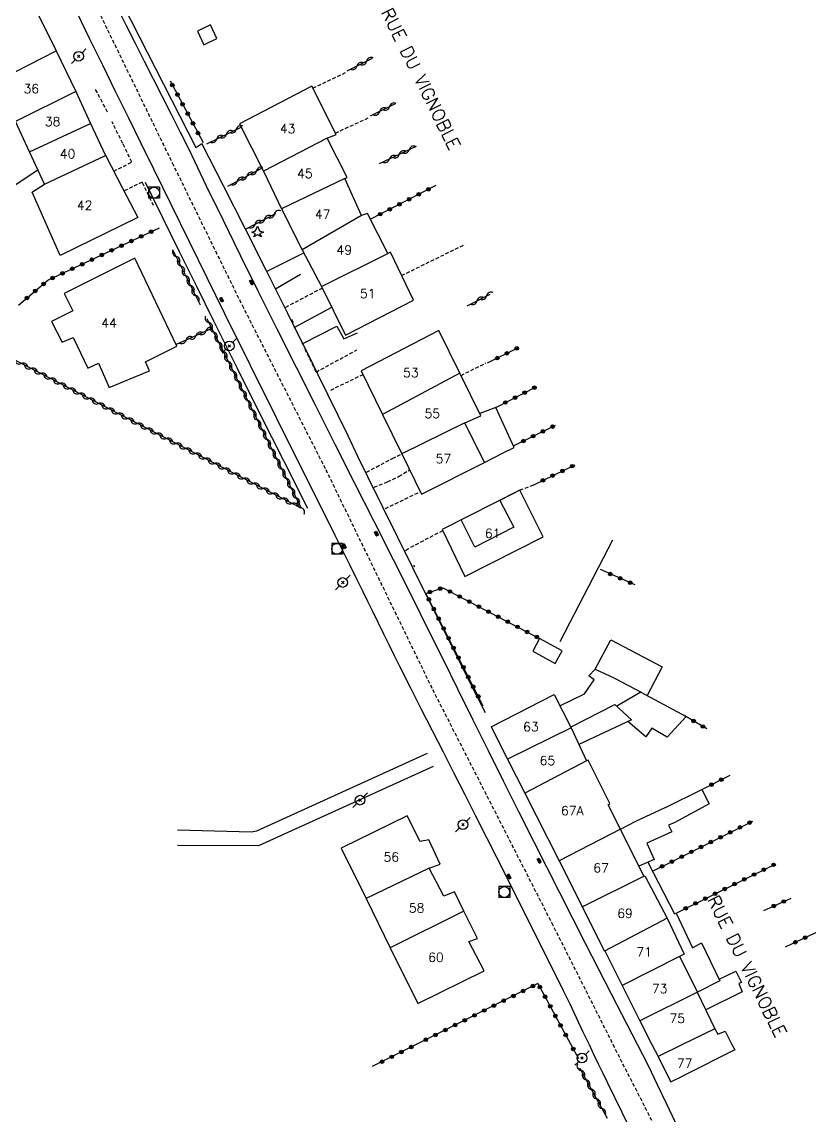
# Model space of a CAD drawing. Header units: millimetres. Extents: x 149998 to 151001, y 150999 to 152001.
# Drawn here: x 150170.7 to 150279.4, y 151661.1 to 151811.9 of the extents above; entities that cross this region are included whole.
import ezdxf
from ezdxf.enums import TextEntityAlignment as Align

# ---------------------------------------------------------------- set-up
doc = ezdxf.new("R2010")
doc.units = ezdxf.units.MM
doc.linetypes.add('DASHED', pattern=[0.75, 0.5, -0.25])
doc.layers.get('0').update_dxf_attribs({"linetype": 'CONTINUOUS'})
for name, color, linetype in [('W0001', 6, 'DASHED'), ('W0008', 7, 'CONTINUOUS'), ('W0014', 7, 'CONTINUOUS'), ('W0017', 7, 'CONTINUOUS'), ('W0071', 7, 'CONTINUOUS'), ('W0101', 7, 'CONTINUOUS'), ('W0104', 1, 'CONTINUOUS'), ('W0112', 1, 'DASHED'), ('W0303', 7, 'CONTINUOUS'), ('W0310', 3, 'CONTINUOUS'), ('W0323', 7, 'CONTINUOUS'), ('W0333', 7, 'CONTINUOUS'), ('W0401', 7, 'CONTINUOUS'), ('W0420', 7, 'CONTINUOUS'), ('W0473', 7, 'CONTINUOUS'), ('W0989', 7, 'CONTINUOUS'), ('W0991', 7, 'CONTINUOUS'), ('W1102', 7, 'CONTINUOUS')]:
    doc.layers.add(name, color=color, linetype=linetype)
doc.styles.get("Standard").update_dxf_attribs({"font": 'romans.shx', "width": 0.85})

# ---------------------------------------------------------------- blocks, each defined once
blk = doc.blocks.new('T473')
for p, q in [((-0.166667, 0.166667), (0.166667, -0.166667)), ((-0.166667, -0.166667), (0.166667, 0.166667)), ((0.500001, 0.500001), (1.000002, 1.000002)), ((-1.000002, -1.000002), (-0.500001, -0.500001))]:
    blk.add_line(p, q)
blk.add_ellipse((0, 0), major_axis=(0.471405, 0.471405), ratio=1, start_param=5.4977871438, end_param=11.780972451)
blk = doc.blocks.new('T303')
for p, q in [((-0.77, 0), (-0.28, 0.21)), ((-0.28, -0.21), (-0.77, 0)), ((-0.28, 0.21), (0, 0.83)), ((0, 0.83), (0.28, 0.21)), ((0.28, 0.21), (0.83, 0)), ((0.83, 0), (0.28, -0.21)), ((-0.49, -0.63), (-0.28, -0.21)), ((0, -0.35), (-0.49, -0.63)), ((0.56, -0.63), (0, -0.35)), ((0.28, -0.21), (0.56, -0.63))]:
    blk.add_line(p, q)
blk = doc.blocks.new('T401')
for p, q in [((-0.3, 0.3), (0, 0.3)), ((-0.3, -0.25), (-0.3, 0.3)), ((-0.3, 0.15), (0, 0.15)), ((-0.3, 0), (0, 0)), ((0, 0.3), (0, -0.25)), ((-0.3, -0.15), (0, -0.15)), ((-0.3, -0.25), (-0.3, -0.3)), ((-0.3, -0.3), (0, -0.3)), ((0, -0.3), (0, -0.25))]:
    blk.add_line(p, q)
blk = doc.blocks.new('T420')
for p, q in [((0.75, 0.75), (-0.75, 0.75)), ((-0.75, 0.75), (-0.75, -0.75)), ((0.75, 0.75), (0.75, -0.75)), ((0.75, -0.75), (-0.75, -0.75))]:
    blk.add_line(p, q)
blk.add_ellipse((0, 0), major_axis=(-0.53, 0.53), ratio=1, start_param=3.926991, end_param=10.210176)
blk = doc.blocks.new('t310o')
at = {"color": 0, "linetype": 'Continuous'}
for centre, start, end in [((-0.5, 0.38), 216.8699, 323.1304), ((0.5, -0.37), 36.8699, 143.1303)]:
    blk.add_arc(centre, 0.625, start, end, dxfattribs=at)
blk = doc.blocks.new('t323o')
at = {"color": 0, "linetype": 'Continuous'}
for radius in [0.25, 0.15]:
    blk.add_circle((0, 0), radius, dxfattribs=at)

msp = doc.modelspace()

# ---------------------------------------------------------------- linework, layer by layer
at = {"layer": 'W0001'}
for points in [[(150111.1, 151955.33), (150122.4, 151931.83), (150134.26, 151908.23), (150147.25, 151882.48), (150156.61, 151862.99), (150168.61, 151839.5), (150179.26, 151817.54), (150191.45, 151792.49), (150201.09, 151772.87), (150212.61, 151750.24), (150227.34, 151719.95), (150243.75, 151687.81), (150252.23, 151671)], [(150285.24, 151606.57), (150277.26, 151619.9), (150263.41, 151649.19), (150252.23, 151671)]]:
    msp.add_lwpolyline(points, dxfattribs=at)
at = {"layer": 'W0008'}
for points in [[(150212.85, 151743.25), (150213.86, 151741.21), (150214.87, 151739.17), (150215.88, 151737.13), (150216.89, 151735.09), (150217.63, 151733.6), (150218.37, 151732.1), (150219.11, 151730.61), (150219.85, 151729.11), (150220.59, 151727.62), (150221.33, 151726.12), (150222.07, 151724.63), (150222.81, 151723.14), (150224.3, 151720.18), (150225.79, 151717.23), (150227.29, 151714.29), (150228.79, 151711.34), (150230.29, 151708.39), (150231.79, 151705.45), (150233.28, 151702.5), (150234.77, 151699.55), (150237.43, 151694.29), (150240.09, 151689.02), (150242.73, 151683.75), (150245.34, 151678.47), (150246.25, 151676.61), (150247.14, 151674.74), (150248.03, 151672.87), (150248.92, 151671)], [(150248.92, 151671), (150249.55, 151669.68), (150250.18, 151668.37), (150250.81, 151667.05), (150251.45, 151665.74), (150255.42, 151657.64), (150259.42, 151649.56), (150263.45, 151641.49), (150267.51, 151633.43), (150269.35, 151629.8), (150271.2, 151626.18), (150273.07, 151622.57), (150274.94, 151618.96)], [(150280.19, 151621.39), (150277.96, 151625.84), (150275.74, 151630.29), (150273.52, 151634.75), (150271.3, 151639.2), (150270.14, 151641.51), (150268.99, 151643.81), (150267.82, 151646.12), (150266.67, 151648.42), (150265.51, 151650.73), (150264.36, 151653.03), (150263.21, 151655.35), (150262.08, 151657.66), (150260.82, 151660.26), (150259.58, 151662.87), (150258.35, 151665.48), (150257.13, 151668.1)]]:
    msp.add_lwpolyline(points, dxfattribs=at)
at = {"layer": 'W0014'}
for points in [[(150163.98, 151842.4), (150166.66, 151836.89), (150169.35, 151831.39), (150172.05, 151825.9), (150174.76, 151820.4), (150176.53, 151816.8), (150178.3, 151813.2), (150180.06, 151809.59), (150181.82, 151805.99), (150183.59, 151802.38), (150185.36, 151798.78), (150187.14, 151795.18), (150188.93, 151791.59)], [(150193.82, 151794.22), (150192.59, 151796.67), (150191.35, 151799.13), (150190.11, 151801.58), (150188.86, 151804.02), (150187.62, 151806.47), (150186.38, 151808.93), (150185.15, 151811.38), (150183.92, 151813.84)], [(150184.66, 151814.31), (150194.73, 151794.62)], [(150194.73, 151794.62), (150195.54, 151795.17)], [(150234.63, 151716.73), (150232.64, 151720.67), (150230.65, 151724.61), (150228.67, 151728.56), (150226.7, 151732.51), (150224.62, 151736.68), (150222.56, 151740.87), (150220.5, 151745.05), (150218.44, 151749.24), (150217.06, 151752.05), (150215.69, 151754.86), (150214.31, 151757.67), (150212.94, 151760.49), (150211.56, 151763.3), (150210.18, 151766.11), (150208.79, 151768.92), (150207.4, 151771.72), (150204.46, 151777.6), (150201.5, 151783.46), (150198.53, 151789.31), (150195.54, 151795.17)], [(150255.62, 151671), (150252.02, 151677.96), (150248.44, 151684.92), (150244.88, 151691.9), (150241.34, 151698.89), (150239.23, 151703.08), (150237.13, 151707.28), (150235.04, 151711.48), (150232.96, 151715.68), (150230.88, 151719.89), (150228.8, 151724.09), (150226.71, 151728.29), (150224.61, 151732.49), (150221.95, 151737.79), (150219.28, 151743.09), (150216.6, 151748.39), (150213.92, 151753.69), (150211.24, 151758.99), (150208.57, 151764.29), (150205.91, 151769.59), (150203.27, 151774.91), (150200.88, 151779.73), (150198.51, 151784.55), (150196.15, 151789.38), (150193.82, 151794.22)], [(150188.93, 151791.59), (150191.35, 151786.62), (150193.78, 151781.66), (150196.22, 151776.7), (150198.66, 151771.75), (150202.19, 151764.61), (150205.73, 151757.49), (150209.28, 151750.37), (150212.85, 151743.25)], [(150187.71, 151789.82), (150190.06, 151785.04), (150192.41, 151780.26), (150194.78, 151775.49), (150197.15, 151770.72), (150200.37, 151764.27), (150203.6, 151757.82), (150206.85, 151751.37), (150210.11, 151744.93)], [(150257.13, 151668.1), (150255.62, 151671)]]:
    msp.add_lwpolyline(points, dxfattribs=at)
at = {"layer": 'W0017'}
for points in [[(150204.46, 151777.53), (150209.58, 151780.1)], [(150205.67, 151775.11), (150209.16, 151777.17)], [(150208.25, 151769.82), (150213.46, 151772.6)], [(150209.39, 151767.54), (150214.15, 151769.99), (150215.12, 151768.25), (150217.01, 151769.05)]]:
    msp.add_lwpolyline(points, dxfattribs=at)
at = {"layer": 'W0071'}
for points in [[(150226.58, 151711.13), (150203.07, 151700.4), (150202.39, 151700.25), (150192.19, 151700.54)], [(150227.44, 151709.34), (150203.37, 151698.41), (150192.17, 151698.44)]]:
    msp.add_lwpolyline(points, dxfattribs=at)
at = {"layer": 'W0101'}
for points in [[(150172.66, 151813.59), (150175.43, 151807.92)], [(150175.43, 151807.92), (150178.17, 151802.33)], [(150212.83, 151795.89), (150214.05, 151796.39), (150210.72, 151803.04), (150200.73, 151797.88)], [(150178.17, 151802.33), (150180.2, 151797.92)], [(150171.77, 151794.02), (150169.84, 151798.18)], [(150180.2, 151797.92), (150182.23, 151793.52)], [(150200.73, 151797.88), (150204.03, 151791.33)], [(150215.23, 151790.31), (150215.57, 151790.46), (150212.83, 151795.89)], [(150173.85, 151789.53), (150171.77, 151794.02)], [(150182.23, 151793.52), (150182.23, 151793.53), (150184.59, 151789), (150184.6, 151789), (150186.7, 151784.95), (150176, 151779.74), (150172.12, 151788.46), (150172.17, 151788.48), (150173.85, 151789.53)], [(150204.03, 151791.33), (150204.02, 151791.34), (150206.53, 151786.16)], [(150217.56, 151785.25), (150215.23, 151790.31)], [(150206.53, 151786.16), (150209.37, 151780.5)], [(150221.18, 151779.99), (150218.39, 151785.52), (150217.56, 151785.25)], [(150209.37, 151780.5), (150212.05, 151775.44)], [(150212.05, 151775.44), (150215.35, 151768.77), (150224.71, 151773.59), (150221.53, 151780.18), (150221.18, 151779.99)], [(150231.12, 151763.5), (150228.21, 151769.38), (150217.52, 151763.83)], [(150217.52, 151763.83), (150220.46, 151757.8)], [(150231.79, 151756.67), (150234.01, 151757.65), (150231.12, 151763.5)], [(150220.46, 151757.8), (150223.13, 151752.4)], [(150234.51, 151751.19), (150231.79, 151756.67)], [(150223.13, 151752.4), (150225.81, 151746.82), (150234.51, 151751.19)], [(150228.65, 151741.96), (150231.8, 151735.51), (150242.58, 151740.97), (150239.39, 151747.37)], [(150239.39, 151747.37), (150228.65, 151741.96)], [(150235.43, 151714.79), (150244.09, 151719.26), (150246.45, 151714.63)], [(150235.43, 151714.79), (150237.69, 151710.31)], [(150246.45, 151714.63), (150248.59, 151710.11)], [(150237.69, 151710.31), (150240.06, 151705.65), (150240.04, 151705.66), (150240.05, 151705.64)], [(150253.26, 151700.69), (150251.55, 151704.03), (150251.77, 151704.21), (150248.8, 151710.17), (150248.59, 151710.11)], [(150240.05, 151705.64), (150244.79, 151696.3)], [(150226.87, 151695.33), (150228.41, 151695.88), (150226.84, 151699.23), (150225.62, 151699), (150223.85, 151702.54), (150214.76, 151698.07)], [(150256.47, 151694.19), (150256.47, 151694.2), (150253.26, 151700.69)], [(150214.76, 151698.07), (150218.17, 151691.15)], [(150244.79, 151696.3), (150247.98, 151690.01), (150247.98, 151690)], [(150231.67, 151689.41), (150230.37, 151692.06), (150228.88, 151691.47), (150226.87, 151695.33)], [(150256.47, 151694.19), (150256.62, 151694.26), (150259.67, 151688.41)], [(150218.17, 151691.15), (150221.52, 151684.34)], [(150234.44, 151681.17), (150232.34, 151685.19), (150233.52, 151685.63), (150231.67, 151689.41)], [(150247.98, 151690), (150247.98, 151690), (150251.07, 151683.89)], [(150259.67, 151688.41), (150259.67, 151688.4), (150262.03, 151683.46), (150261.41, 151683.15)], [(150221.52, 151684.34), (150225.3, 151676.67), (150234.44, 151681.17)], [(150251.07, 151683.89), (150251.08, 151683.9), (150253.48, 151679.14)], [(150261.41, 151683.15), (150263.86, 151678.22)], [(150253.48, 151679.14), (150253.48, 151679.14), (150255.93, 151674.3), (150255.93, 151674.3)], [(150263.86, 151678.22), (150263.85, 151678.22), (150266.27, 151673.19)], [(150255.93, 151674.3), (150255.93, 151674.3), (150257.6, 151671)], [(150266.27, 151673.19), (150266.27, 151673.19), (150266.69, 151672.46), (150267.71, 151672.85), (150268.63, 151671)], [(150257.6, 151671), (150258.43, 151669.35)], [(150268.63, 151671), (150269, 151670.27), (150261.9, 151666.72), (150261.9, 151666.72)], [(150258.43, 151669.35), (150258.43, 151669.35), (150258.44, 151669.34), (150260.2, 151665.86)], [(150260.2, 151665.86), (150261.9, 151666.72), (150261.9, 151666.72)]]:
    msp.add_lwpolyline(points, dxfattribs=at)
msp.add_lwpolyline([(150192.11, 151767.21), (150186.29, 151779.36), (150176.57, 151774.47), (150177.75, 151772.09), (150174.83, 151770.62), (150176.29, 151767.76), (150177.8, 151768.42), (150179.84, 151764.22), (150181.31, 151764.88), (150182.75, 151761.52), (150188.31, 151763.83), (150187.78, 151765.06)], close=True, dxfattribs=at)
at = {"layer": 'W0104'}
for points in [[(150194.92, 151810.64), (150195.81, 151808.77), (150197.6, 151809.62), (150196.72, 151811.49)], [(150245.22, 151725.27), (150242.1, 151726.97), (150241.15, 151725.21), (150244.27, 151723.52)]]:
    msp.add_lwpolyline(points, close=True, dxfattribs=at)
for points in [[(150172.94, 151791.49), (150172.93, 151791.49), (150169.52, 151789.24), (150169.5, 151789.24), (150166.11, 151786.59), (150164.33, 151789.12), (150166.37, 151790.7), (150165.16, 151792.38), (150167.09, 151793.89), (150165.88, 151795.78), (150168.46, 151797.67), (150168.46, 151797.68)], [(150234.51, 151751.19), (150234.51, 151751.19), (150237.15, 151752.58), (150238.61, 151753.29), (150236.05, 151758.79), (150233.85, 151757.96), (150233.85, 151757.96)], [(150239.39, 151747.37), (150236.62, 151745.98), (150238.54, 151742.29), (150233.16, 151739.55), (150231.3, 151743.3)], [(150249.78, 151722.75), (150249.78, 151722.75), (150251.94, 151726.77), (150259.02, 151723.06), (150256.92, 151719.11), (150256.92, 151719.11)], [(150244.9, 151717.67), (150244.89, 151717.67), (150248.31, 151719.31), (150249.62, 151721.25), (150248.91, 151721.83), (150249.78, 151722.75)], [(150249.78, 151722.75), (150252.42, 151721.49), (150252.41, 151721.49), (150256.09, 151719.56), (150256.08, 151719.56)], [(150256.08, 151719.56), (150252.74, 151717.61), (150252.74, 151717.61)], [(150256.08, 151719.56), (150262.29, 151716.23), (150259.71, 151713.36), (150257.58, 151714.59), (150256.76, 151713.42), (150254.26, 151715.5), (150254.26, 151715.5)], [(150246.39, 151714.74), (150246.38, 151714.74), (150252.47, 151717.87), (150254.77, 151715.73), (150247.52, 151712.36)], [(150247.52, 151712.36), (150247.53, 151712.36)], [(150253.27, 151700.67), (150253.27, 151700.67), (150255.37, 151701.77), (150259.42, 151703.65), (150259.44, 151703.67), (150264.47, 151706.16), (150265.48, 151704.17), (150260.74, 151701.6), (150260.76, 151701.61), (150259.86, 151701.24), (150260.34, 151700.31), (150256.89, 151698.74), (150257.89, 151696.49), (150255.77, 151695.6), (150255.77, 151695.62)], [(150257.02, 151696.12), (150257.02, 151696.12), (150260.7, 151689), (150260.92, 151689.13), (150263.18, 151684.35), (150264.41, 151685.03), (150266.96, 151679.8), (150263.86, 151678.22), (150263.85, 151678.22)], [(150266.85, 151680.03), (150266.85, 151680.04), (150269.18, 151681.12), (150269.94, 151679.55), (150269.58, 151679.4), (150270.05, 151678.28), (150265.01, 151675.81), (150265.02, 151675.8)]]:
    msp.add_lwpolyline(points, dxfattribs=at)
at = {"layer": 'W0112'}
for points in [[(150210.85, 151802.77), (150215.41, 151804.96)], [(150182.54, 151799.49), (150180.81, 151802.73)], [(150183.38, 151791.33), (150185.88, 151792.58), (150184.64, 151795.16), (150183.15, 151798.12)], [(150213.95, 151796.59), (150218.54, 151798.72)], [(150188.89, 151786.6), (150187.3, 151789.83), (150184.81, 151788.6)], [(150223.08, 151776.97), (150231.85, 151781.28)], [(150212.15, 151775.24), (150206.96, 151772.51), (150207.23, 151772.01)], [(150207.9, 151770.94), (150208.18, 151770.39)], [(150209.72, 151766.86), (150211.29, 151763.67), (150216.91, 151766.72)], [(150231.27, 151763.2), (150234.7, 151764.92)], [(150213.31, 151761.19), (150217.76, 151763.33)], [(150218.26, 151749.87), (150221.81, 151751.77), (150223.17, 151752.42)], [(150219.31, 151747.8), (150221.14, 151748.55), (150222.72, 151749.3), (150224.19, 151750.19)], [(150220.84, 151744.87), (150225.64, 151747.18)], [(150241.21, 151748.08), (150239.39, 151747.37)], [(150228.73, 151741.81), (150224.01, 151739.33), (150223.58, 151739.01)], [(150224.7, 151737.06), (150224.85, 151736.82)]]:
    msp.add_lwpolyline(points, dxfattribs=at)
at = {"layer": 'W0310'}
for points in [[(150215.57, 151805.16), (150219.07, 151806.89)], [(150222.19, 151800.63), (150218.73, 151798.91)], [(150196.24, 151795.12), (150200.96, 151797.42)], [(150220.05, 151792.38), (150225.11, 151794.77)], [(150199.1, 151789.28), (150203.82, 151791.76)], [(150201.54, 151783.34), (150205.75, 151785.52)], [(150195.33, 151772.88), (150191.6, 151780.42)], [(150232.12, 151772.81), (150235.28, 151774.4)], [(150196.22, 151771.06), (150209.22, 151744.91), (150163.98, 151768.29)], [(150196.91, 151769.67), (150191.99, 151767.47)], [(150247.61, 151667.8), (150251.4, 151660.89)]]:
    msp.add_lwpolyline(points, dxfattribs=at)
at = {"layer": 'W0323'}
for points in [[(150191.16, 151803.78), (150195.72, 151795.28)], [(150227.8, 151789.39), (150218.79, 151784.73)], [(150170.27, 151772.9), (150174.31, 151776.31), (150189.69, 151783.53)], [(150234.92, 151764.92), (150239, 151766.94)], [(150236.05, 151758.79), (150241.64, 151761.64)], [(150238.52, 151753.5), (150244.29, 151756.35)], [(150241.21, 151748.08), (150247.01, 151750.89)], [(150255.27, 151734.34), (150250.48, 151736.45)], [(150234.32, 151717.64), (150226.42, 151733.16), (150228.76, 151733.95), (150242.1, 151726.97)], [(150265.16, 151714.51), (150262.04, 151716.36)], [(150264.47, 151706.16), (150268.36, 151708.11)], [(150257.65, 151694.9), (150260.86, 151696.47), (150271.5, 151701.81)], [(150260.92, 151689.13), (150274.49, 151695.83)], [(150276.01, 151684.47), (150300.18, 151695.85)], [(150273.04, 151689.49), (150276.8, 151691.18)], [(150241.88, 151679.41), (150225.08, 151671)], [(150241.88, 151679.41), (150246.42, 151671)], [(150225.08, 151671), (150219.04, 151667.97)], [(150246.42, 151671), (150247.45, 151669.08)]]:
    msp.add_lwpolyline(points, dxfattribs=at)
at = {"layer": 'W0333'}
msp.add_lwpolyline([(150244.94, 151726.55), (150252.18, 151740.53)], dxfattribs=at)
at = {"layer": 'W1102'}
for points in [[(150165.91, 151803.04), (150175.43, 151807.92)], [(150178.17, 151802.33), (150169.84, 151798.18)], [(150171.77, 151794.02), (150180.2, 151797.92)], [(150212.83, 151795.89), (150204.03, 151791.33)], [(150173.85, 151789.53), (150182.23, 151793.52)], [(150215.23, 151790.31), (150206.53, 151786.16)], [(150217.56, 151785.25), (150209.37, 151780.5)], [(150212.05, 151775.44), (150221.18, 151779.99)], [(150231.12, 151763.5), (150220.46, 151757.8)], [(150231.79, 151756.67), (150223.13, 151752.4)], [(150246.45, 151714.63), (150237.69, 151710.31)], [(150248.59, 151710.11), (150240.05, 151705.64)], [(150253.26, 151700.69), (150244.79, 151696.3)], [(150226.87, 151695.33), (150218.17, 151691.15)], [(150247.98, 151690), (150256.47, 151694.19)], [(150231.67, 151689.41), (150221.52, 151684.34)], [(150259.67, 151688.41), (150251.07, 151683.89)], [(150261.41, 151683.15), (150253.48, 151679.14)], [(150263.86, 151678.22), (150255.93, 151674.3)], [(150266.27, 151673.19), (150261.8, 151671)], [(150261.8, 151671), (150258.43, 151669.35)]]:
    msp.add_lwpolyline(points, dxfattribs=at)

# ---------------------------------------------------------------- block references
at = {"layer": 'W0303'}
msp.add_blockref('T303', (150203.2, 151782.93), dxfattribs=at)
at = {"layer": 'W0310'}
for p, rotation in [((150218.26, 151806.49), 26.37316778175029), ((150216.91, 151805.82), 26.37316778175029), ((150220.07, 151799.58), 206.4606413358867), ((150221.41, 151800.24), 206.4606413358867), ((150197.59, 151795.78), 25.88211978007256), ((150198.94, 151796.43), 25.88211978007256), ((150200.29, 151797.09), 25.88211978007256), ((150224.12, 151794.3), 25.28116888824174), ((150221.41, 151793.02), 25.28116888824174), ((150222.76, 151793.66), 25.28116888824174), ((150203.08, 151791.37), 27.7180181318349), ((150200.42, 151789.98), 27.7180181318349), ((150201.75, 151790.67), 27.7180181318349), ((150205.53, 151785.41), 27.45715202856604), ((150202.87, 151784.03), 27.45715202856604), ((150204.2, 151784.72), 27.45715202856604), ((150192.01, 151779.6), 116.2728214918373), ((150192.67, 151778.26), 116.2728214918373), ((150193.33, 151776.91), 116.2728214918373), ((150194, 151775.57), 116.2728214918373), ((150194.66, 151774.22), 116.2728214918373), ((150233.46, 151773.48), 26.74584783033506), ((150234.8, 151774.16), 26.74584783033506), ((150196.5, 151770.49), 296.4299653860296), ((150194.73, 151768.69), 204.1361806699892), ((150196.1, 151769.31), 204.1361806699892), ((150197.17, 151769.15), 296.4299653860296), ((150193.36, 151768.08), 204.1361806699892), ((150197.84, 151767.8), 296.4299653860296), ((150198.51, 151766.46), 296.4299653860296), ((150170.64, 151764.84), 152.6726937537169), ((150171.97, 151764.15), 152.6726937537169), ((150199.17, 151765.12), 296.4299653860296), ((150199.84, 151763.77), 296.4299653860296), ((150173.3, 151763.47), 152.6726937537169), ((150174.64, 151762.78), 152.6726937537169), ((150200.51, 151762.43), 296.4299653860296), ((150175.97, 151762.09), 152.6726937537169), ((150177.3, 151761.4), 152.6726937537169), ((150201.18, 151761.09), 296.4299653860296), ((150178.63, 151760.71), 152.6726937537169), ((150179.97, 151760.02), 152.6726937537169), ((150201.85, 151759.75), 296.4299653860296), ((150181.3, 151759.33), 152.6726937537169), ((150182.63, 151758.65), 152.6726937537169), ((150202.51, 151758.4), 296.4299653860296), ((150183.96, 151757.96), 152.6726937537169), ((150185.3, 151757.27), 152.6726937537169), ((150186.63, 151756.58), 152.6726937537169), ((150203.18, 151757.06), 296.4299653860296), ((150187.96, 151755.89), 152.6726937537169), ((150189.3, 151755.2), 152.6726937537169), ((150203.85, 151755.72), 296.4299653860296), ((150190.63, 151754.51), 152.6726937537169), ((150191.96, 151753.83), 152.6726937537169), ((150204.52, 151754.37), 296.4299653860296), ((150193.29, 151753.14), 152.6726937537169), ((150194.63, 151752.45), 152.6726937537169), ((150205.18, 151753.03), 296.4299653860296), ((150195.96, 151751.76), 152.6726937537169), ((150197.29, 151751.07), 152.6726937537169), ((150205.85, 151751.69), 296.4299653860296), ((150206.52, 151750.34), 296.4299653860296), ((150198.62, 151750.38), 152.6726937537169), ((150199.96, 151749.69), 152.6726937537169), ((150201.29, 151749), 152.6726937537169), ((150207.19, 151749), 296.4299653860296), ((150202.62, 151748.32), 152.6726937537169), ((150203.95, 151747.63), 152.6726937537169), ((150207.85, 151747.66), 296.4299653860296), ((150205.29, 151746.94), 152.6726937537169), ((150206.62, 151746.25), 152.6726937537169), ((150208.52, 151746.31), 296.4299653860296), ((150207.95, 151745.56), 152.6726937537169), ((150209.19, 151744.97), 296.4299653860296), ((150247.79, 151667.46), 298.7983767603229), ((150248.51, 151666.15), 298.7983767603229), ((150249.24, 151664.84), 298.7983767603229), ((150249.96, 151663.52), 298.7983767603229), ((150250.68, 151662.21), 298.7983767603229)]:
    msp.add_blockref('t310o', p, dxfattribs=dict(at, rotation=rotation))
at = {"layer": 'W0323'}
for p, rotation in [((150191.46, 151803.21), 298.2178665828652), ((150192.17, 151801.89), 298.2178665828652), ((150192.88, 151800.57), 298.2178665828652), ((150193.59, 151799.25), 298.2178665828652), ((150194.3, 151797.93), 298.2178665828652), ((150195.01, 151796.6), 298.2178665828652), ((150226.78, 151788.86), 207.3433655433728), ((150224.12, 151787.48), 207.3433655433728), ((150225.45, 151788.17), 207.3433655433728), ((150221.45, 151786.1), 207.3433655433728), ((150222.79, 151786.79), 207.3433655433728), ((150220.12, 151785.42), 207.3433655433728), ((150188.54, 151782.99), 25.16073570386219), ((150184.47, 151781.07), 25.16073570386219), ((150185.82, 151781.71), 25.16073570386219), ((150187.18, 151782.35), 25.16073570386219), ((150181.75, 151779.8), 25.16073570386219), ((150183.11, 151780.44), 25.16073570386219), ((150179.04, 151778.52), 25.16073570386219), ((150180.39, 151779.16), 25.16073570386219), ((150174.96, 151776.61), 25.16073570386219), ((150176.32, 151777.25), 25.16073570386219), ((150177.68, 151777.89), 25.16073570386219), ((150173.71, 151775.8), 40.07908041732185), ((150171.42, 151773.87), 40.07908041732185), ((150172.57, 151774.84), 40.07908041732185), ((150237.61, 151766.25), 26.30253779631621), ((150238.96, 151766.92), 26.30253779631621), ((150236.27, 151765.59), 26.30253779631621), ((150241.39, 151761.52), 27.03553393603935), ((150238.72, 151760.15), 27.03553393603935), ((150240.06, 151760.83), 27.03553393603935), ((150237.38, 151759.47), 27.03553393603935), ((150242.55, 151755.49), 26.27707481489476), ((150243.9, 151756.16), 26.27707481489476), ((150239.86, 151754.16), 26.27707481489476), ((150241.21, 151754.83), 26.27707481489476), ((150243.91, 151749.39), 25.80702005435758), ((150245.26, 151750.04), 25.80702005435758), ((150246.61, 151750.7), 25.80702005435758), ((150242.56, 151748.74), 25.80702005435758), ((150251.86, 151735.84), 156.2458886588963), ((150253.23, 151735.24), 156.2458886588963), ((150254.6, 151734.64), 156.2458886588963), ((150226.98, 151733.35), 18.78023271026382), ((150228.4, 151733.83), 18.78023271026382), ((150229.75, 151733.43), 332.3578762591155), ((150226.84, 151732.34), 116.9682354094708), ((150231.08, 151732.74), 332.3578762591155), ((150232.41, 151732.04), 332.3578762591155), ((150233.74, 151731.35), 332.3578762591155), ((150227.52, 151731.01), 116.9682354094708), ((150235.07, 151730.65), 332.3578762591155), ((150236.4, 151729.95), 332.3578762591155), ((150228.2, 151729.67), 116.9682354094708), ((150228.88, 151728.33), 116.9682354094708), ((150237.72, 151729.26), 332.3578762591155), ((150239.05, 151728.56), 332.3578762591155), ((150229.56, 151727), 116.9682354094708), ((150240.38, 151727.87), 332.3578762591155), ((150241.71, 151727.17), 332.3578762591155), ((150230.24, 151725.66), 116.9682354094708), ((150230.92, 151724.32), 116.9682354094708), ((150231.6, 151722.99), 116.9682354094708), ((150232.28, 151721.65), 116.9682354094708), ((150232.96, 151720.31), 116.9682354094708), ((150233.64, 151718.98), 116.9682354094708), ((150263.33, 151715.6), 149.3352449215152), ((150264.62, 151714.83), 149.3352449215152), ((150267.15, 151707.5), 26.63685036217343), ((150265.81, 151706.83), 26.63685036217343), ((150271.07, 151701.59), 26.64002107809038), ((150268.39, 151700.25), 26.64002107809038), ((150269.73, 151700.92), 26.64002107809038), ((150264.37, 151698.23), 26.64002107809038), ((150265.71, 151698.9), 26.64002107809038), ((150267.05, 151699.58), 26.64002107809038), ((150261.69, 151696.89), 26.64002107809038), ((150263.03, 151697.56), 26.64002107809038), ((150259, 151695.56), 26.02758308253027), ((150260.34, 151696.22), 26.02758308253027), ((150273.02, 151695.11), 26.28022543125751), ((150274.37, 151695.77), 26.28022543125751), ((150270.33, 151693.78), 26.28022543125751), ((150271.68, 151694.44), 26.28022543125751), ((150267.64, 151692.45), 26.28022543125751), ((150268.99, 151693.11), 26.28022543125751), ((150264.95, 151691.12), 26.28022543125751), ((150266.3, 151691.79), 26.28022543125751), ((150275.77, 151690.72), 24.15719028482473), ((150262.26, 151689.79), 26.28022543125751), ((150263.61, 151690.46), 26.28022543125751), ((150274.41, 151690.11), 24.15719028482473), ((150277.37, 151685.11), 25.21904809163851), ((150278.73, 151685.75), 25.21904809163851), ((150241.18, 151679.06), 206.590659108026), ((150242.14, 151678.92), 298.3672414258094), ((150237.15, 151677.04), 206.590659108026), ((150238.5, 151677.71), 206.590659108026), ((150239.84, 151678.39), 206.590659108026), ((150242.86, 151677.6), 298.3672414258094), ((150234.47, 151675.7), 206.590659108026), ((150235.81, 151676.37), 206.590659108026), ((150243.57, 151676.28), 298.3672414258094), ((150231.79, 151674.36), 206.590659108026), ((150233.13, 151675.03), 206.590659108026), ((150244.28, 151674.96), 298.3672414258094), ((150229.11, 151673.01), 206.590659108026), ((150230.45, 151673.69), 206.590659108026), ((150244.99, 151673.64), 298.3672414258094), ((150226.42, 151671.67), 206.590659108026), ((150227.76, 151672.34), 206.590659108026), ((150245.71, 151672.32), 298.3672414258094), ((150223.06, 151669.99), 206.5906591081271), ((150224.4, 151670.66), 206.5906591081271), ((150246.74, 151670.4), 298.3672414256245), ((150220.38, 151668.65), 206.5906591081271), ((150221.72, 151669.32), 206.5906591081271)]:
    msp.add_blockref('t323o', p, dxfattribs=dict(at, rotation=rotation))
at = {"layer": 'W0401'}
for p, rotation in [((150202.52, 151776.1), 26.31534281631246), ((150198.12, 151773.55), 206.2479748392958), ((150219.74, 151741.48), 26.78345666126846), ((150215.04, 151739.6), 206.3456738651837), ((150242.18, 151696.4), 26.8629600632074), ((150237.75, 151694.06), 206.801629973417)]:
    msp.add_blockref('T401', p, dxfattribs=dict(at, rotation=rotation))
at = {"layer": 'W0420'}
for p in [(150188.94, 151788.38), (150214.19, 151739.31), (150237.24, 151692.02)]:
    msp.add_blockref('T420', p, dxfattribs=at)
at = {"layer": 'W0473'}
for p in [(150178.56, 151807.18), (150199.32, 151767.27), (150214.97, 151734.67), (150217.36, 151704.68), (150231.53, 151701.31), (150247.95, 151669.15)]:
    msp.add_blockref('T473', p, dxfattribs=at)

# ---------------------------------------------------------------- texts
at = {"layer": 'W0989'}
for p in [(150220.19, 151813.26), (150265.17, 151690.98)]:
    msp.add_text('RUE DU VIGNOBLE   ', height=1.75, rotation=296.3817, dxfattribs=at).set_placement(p)
at = {"layer": 'W0991'}
for s, p in [('36', (150172.03, 151802.7)), ('38', (150174.96, 151798.18)), ('43', (150207.37, 151797.19)), ('40', (150177.02, 151793.73)), ('45', (150209.73, 151791.02)), ('42', (150179.38, 151786.64)), ('47', (150212.2, 151785.41)), ('49', (150215.16, 151780.48)), ('51', (150218.41, 151774.48)), ('44', (150182.74, 151770.44)), ('53', (150224.35, 151763.59)), ('55', (150227.3, 151757.95)), ('57', (150228.84, 151751.74)), ('61', (150235.63, 151741.44)), ('63', (150240.9, 151714.79)), ('65', (150243.18, 151710.14)), ('67A', (150246.61, 151703.24)), ('56', (150221.66, 151696.84)), ('67', (150250.59, 151695.35)), ('58', (150225.14, 151689.83)), ('69', (150253.88, 151689.08)), ('60', (150227.81, 151683.04)), ('71', (150256.51, 151683.77)), ('73', (150258.65, 151678.72)), ('75', (150261.08, 151674.61)), ('77', (150262.11, 151668.43))]:
    msp.add_text(s, height=1.25, dxfattribs=at).set_placement(p, align=Align.MIDDLE_CENTER)

doc.saveas('drawing.dxf')
